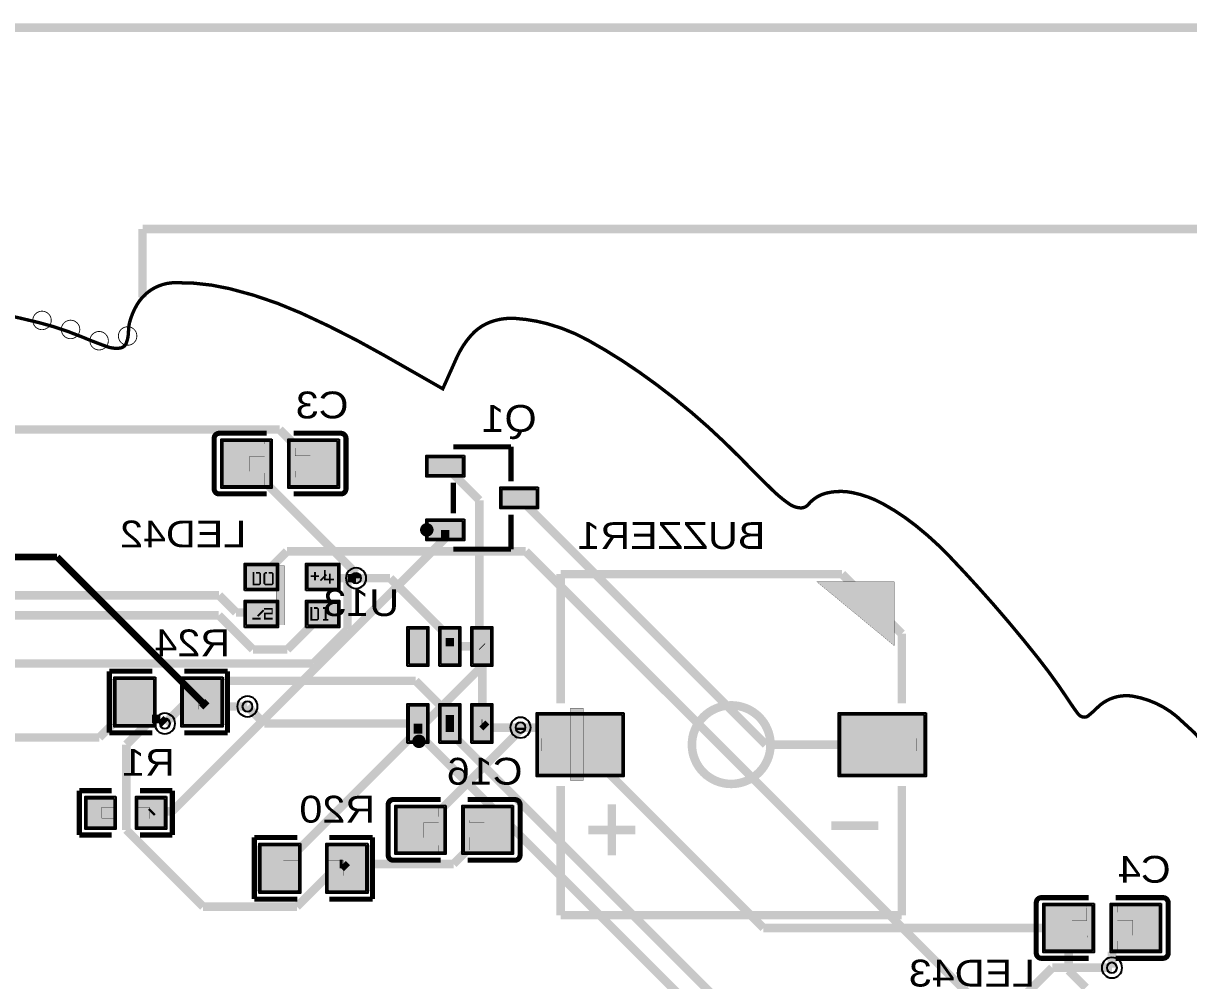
# Model space of a CAD drawing. Header units: millimetres. Extents: x -109 to -2, y -122 to 7.
# Drawn here: x -55.5 to -20.79, y -21.76 to 6.76 of the extents above; entities that cross this region are included whole.
import ezdxf
from ezdxf.enums import TextEntityAlignment as Align

# ---------------------------------------------------------------- set-up
doc = ezdxf.new("R2010")
doc.units = ezdxf.units.MM
doc.header["$MEASUREMENT"] = 0
for name, color, linetype, true_color in [('Board-Outline-Layer', 7, 'Continuous', 0xff00ff), ('Bottom-Layer', 7, 'Continuous', 0x0000ff), ('Bottom-Paste-Mask-Layer', 7, 'Continuous', 0x800000), ('Bottom-Silkscreen-Layer', 7, 'Continuous', 0x66cc33), ('Bottom-Solder-Mask-Layer', 7, 'Continuous', 0xaa00ff), ('Document-Layer', 7, 'Continuous', 0xffffff), ('Hole-Layer', 7, 'Continuous', 0x222222), ('Multi-Layer', 7, 'Continuous', 0xc0c0c0), ('Top-Layer', 7, 'Continuous', 0xff0000), ('Top-Paste-Mask-Layer', 7, 'Continuous', 0x808080), ('Top-Solder-Mask-Layer', 7, 'Continuous', 0x800080)]:
    doc.layers.add(name, color=color, linetype=linetype, true_color=true_color)
doc.styles.get("Standard").update_dxf_attribs({"font": 'arial.ttf'})

msp = doc.modelspace()

# ---------------------------------------------------------------- hatches: boundary and pattern name
at = {"layer": 'Bottom-Layer'}
for points in [[(-48.152, -5.686), (-48.152, -7.036), (-49.562, -7.036), (-49.562, -5.686)], [(-46.152, -5.686), (-46.152, -7.036), (-47.562, -7.036), (-47.562, -5.686)], [(-42.418, -6.168), (-42.418, -6.7), (-43.456, -6.7), (-43.456, -6.168)], [(-40.215, -7.118), (-40.215, -7.65), (-41.253, -7.65), (-41.253, -7.118)], [(-42.418, -8.068), (-42.418, -8.6), (-43.456, -8.6), (-43.456, -8.068)], [(-51.615, -12.774), (-51.615, -14.151), (-52.747, -14.151), (-52.747, -12.774)], [(-49.615, -12.774), (-49.615, -14.151), (-50.747, -14.151), (-50.747, -12.774)], [(-37.668, -13.832), (-37.668, -15.632), (-40.168, -15.632), (-40.168, -13.832)], [(-28.667, -13.832), (-28.667, -15.632), (-31.167, -15.632), (-31.167, -13.832)], [(-52.801, -16.332), (-52.801, -17.196), (-53.608, -17.196), (-53.608, -16.332)], [(-51.295, -16.332), (-51.295, -17.196), (-52.101, -17.196), (-52.101, -16.332)], [(-42.967, -16.597), (-42.967, -17.947), (-44.377, -17.947), (-44.377, -16.597)], [(-40.967, -16.597), (-40.967, -17.947), (-42.377, -17.947), (-42.377, -16.597)], [(-47.297, -17.727), (-47.297, -19.104), (-48.429, -19.104), (-48.429, -17.727)], [(-45.297, -17.727), (-45.297, -19.104), (-46.429, -19.104), (-46.429, -17.727)], [(-23.663, -19.518), (-23.663, -20.868), (-25.073, -20.868), (-25.073, -19.518)], [(-21.663, -19.518), (-21.663, -20.868), (-23.073, -20.868), (-23.073, -19.518)]]:
    msp.add_hatch(color=256, dxfattribs=at).paths.add_polyline_path(points)
at = {"layer": 'Bottom-Paste-Mask-Layer'}
for points in [[(-49.562, -5.721), (-49.562, -7.001), (-49.512, -7.051), (-48.362, -7.051), (-48.312, -7.001), (-48.307, -6.591), (-48.757, -6.591), (-48.757, -6.141), (-48.317, -6.141), (-48.312, -5.721), (-48.362, -5.671), (-49.512, -5.671)], [(-49.562, -5.721), (-49.562, -7.001), (-49.512, -7.051), (-48.362, -7.051), (-48.312, -7.001), (-48.307, -6.591), (-48.757, -6.591), (-48.757, -6.141), (-48.317, -6.141), (-48.312, -5.721), (-48.362, -5.671), (-49.512, -5.671)], [(-46.152, -7.001), (-46.152, -5.721), (-46.202, -5.671), (-47.352, -5.671), (-47.402, -5.721), (-47.407, -6.131), (-46.957, -6.131), (-46.957, -6.581), (-47.397, -6.581), (-47.402, -7.001), (-47.352, -7.051), (-46.202, -7.051)], [(-46.152, -7.001), (-46.152, -5.721), (-46.202, -5.671), (-47.352, -5.671), (-47.402, -5.721), (-47.407, -6.131), (-46.957, -6.131), (-46.957, -6.581), (-47.397, -6.581), (-47.402, -7.001), (-47.352, -7.051), (-46.202, -7.051)], [(-42.418, -6.168), (-42.418, -6.7), (-43.456, -6.7), (-43.456, -6.168)], [(-40.215, -7.118), (-40.215, -7.65), (-41.253, -7.65), (-41.253, -7.118)], [(-42.418, -8.068), (-42.418, -8.6), (-43.456, -8.6), (-43.456, -8.068)], [(-51.631, -14.102), (-51.631, -13.682), (-52.076, -13.682), (-52.076, -13.232), (-51.636, -13.232), (-51.631, -12.822), (-51.681, -12.772), (-52.831, -12.772), (-52.881, -12.822), (-52.881, -14.102), (-52.831, -14.152), (-51.681, -14.152)], [(-51.631, -14.102), (-51.631, -13.682), (-52.076, -13.682), (-52.076, -13.232), (-51.636, -13.232), (-51.631, -12.822), (-51.681, -12.772), (-52.831, -12.772), (-52.881, -12.822), (-52.881, -14.102), (-52.831, -14.152), (-51.681, -14.152)], [(-49.481, -14.102), (-49.481, -12.822), (-49.531, -12.772), (-50.681, -12.772), (-50.731, -12.822), (-50.736, -13.232), (-50.286, -13.232), (-50.286, -13.682), (-50.726, -13.682), (-50.731, -14.102), (-50.681, -14.152), (-49.531, -14.152)], [(-49.481, -14.102), (-49.481, -12.822), (-49.531, -12.772), (-50.681, -12.772), (-50.731, -12.822), (-50.736, -13.232), (-50.286, -13.232), (-50.286, -13.682), (-50.726, -13.682), (-50.731, -14.102), (-50.681, -14.152), (-49.531, -14.152)], [(-37.668, -13.832), (-37.668, -15.632), (-40.168, -15.632), (-40.168, -13.832)], [(-28.667, -13.832), (-28.667, -15.632), (-31.167, -15.632), (-31.167, -13.832)], [(-53.646, -16.314), (-52.846, -16.314), (-52.796, -16.364), (-52.796, -16.592), (-53.166, -16.592), (-53.166, -16.922), (-52.796, -16.922), (-52.796, -17.164), (-52.846, -17.214), (-53.646, -17.214), (-53.696, -17.164), (-53.696, -16.364)], [(-53.646, -16.314), (-52.846, -16.314), (-52.796, -16.364), (-52.796, -16.592), (-53.166, -16.592), (-53.166, -16.922), (-52.796, -16.922), (-52.796, -17.164), (-52.846, -17.214), (-53.646, -17.214), (-53.696, -17.164), (-53.696, -16.364)], [(-51.256, -17.214), (-52.056, -17.214), (-52.106, -17.164), (-52.106, -16.936), (-51.736, -16.936), (-51.736, -16.606), (-52.106, -16.606), (-52.106, -16.364), (-52.056, -16.314), (-51.256, -16.314), (-51.206, -16.364), (-51.206, -17.164)], [(-51.256, -17.214), (-52.056, -17.214), (-52.106, -17.164), (-52.106, -16.936), (-51.736, -16.936), (-51.736, -16.606), (-52.106, -16.606), (-52.106, -16.364), (-52.056, -16.314), (-51.256, -16.314), (-51.206, -16.364), (-51.206, -17.164)], [(-44.377, -16.632), (-44.377, -17.912), (-44.327, -17.962), (-43.177, -17.962), (-43.127, -17.912), (-43.122, -17.502), (-43.572, -17.502), (-43.572, -17.052), (-43.132, -17.052), (-43.127, -16.632), (-43.177, -16.582), (-44.327, -16.582)], [(-44.377, -16.632), (-44.377, -17.912), (-44.327, -17.962), (-43.177, -17.962), (-43.127, -17.912), (-43.122, -17.502), (-43.572, -17.502), (-43.572, -17.052), (-43.132, -17.052), (-43.127, -16.632), (-43.177, -16.582), (-44.327, -16.582)], [(-40.967, -17.912), (-40.967, -16.632), (-41.017, -16.582), (-42.167, -16.582), (-42.217, -16.632), (-42.222, -17.042), (-41.772, -17.042), (-41.772, -17.492), (-42.212, -17.492), (-42.217, -17.912), (-42.167, -17.962), (-41.017, -17.962)], [(-40.967, -17.912), (-40.967, -16.632), (-41.017, -16.582), (-42.167, -16.582), (-42.217, -16.632), (-42.222, -17.042), (-41.772, -17.042), (-41.772, -17.492), (-42.212, -17.492), (-42.217, -17.912), (-42.167, -17.962), (-41.017, -17.962)], [(-47.313, -19.055), (-47.313, -18.635), (-47.758, -18.635), (-47.758, -18.185), (-47.318, -18.185), (-47.313, -17.775), (-47.363, -17.725), (-48.513, -17.725), (-48.563, -17.775), (-48.563, -19.055), (-48.513, -19.105), (-47.363, -19.105)], [(-47.313, -19.055), (-47.313, -18.635), (-47.758, -18.635), (-47.758, -18.185), (-47.318, -18.185), (-47.313, -17.775), (-47.363, -17.725), (-48.513, -17.725), (-48.563, -17.775), (-48.563, -19.055), (-48.513, -19.105), (-47.363, -19.105)], [(-45.163, -19.055), (-45.163, -17.775), (-45.213, -17.725), (-46.363, -17.725), (-46.413, -17.775), (-46.418, -18.185), (-45.968, -18.185), (-45.968, -18.635), (-46.408, -18.635), (-46.413, -19.055), (-46.363, -19.105), (-45.213, -19.105)], [(-45.163, -19.055), (-45.163, -17.775), (-45.213, -17.725), (-46.363, -17.725), (-46.413, -17.775), (-46.418, -18.185), (-45.968, -18.185), (-45.968, -18.635), (-46.408, -18.635), (-46.413, -19.055), (-46.363, -19.105), (-45.213, -19.105)], [(-25.073, -19.553), (-25.073, -20.833), (-25.023, -20.883), (-23.873, -20.883), (-23.823, -20.833), (-23.818, -20.423), (-24.268, -20.423), (-24.268, -19.973), (-23.828, -19.973), (-23.823, -19.553), (-23.873, -19.503), (-25.023, -19.503)], [(-25.073, -19.553), (-25.073, -20.833), (-25.023, -20.883), (-23.873, -20.883), (-23.823, -20.833), (-23.818, -20.423), (-24.268, -20.423), (-24.268, -19.973), (-23.828, -19.973), (-23.823, -19.553), (-23.873, -19.503), (-25.023, -19.503)], [(-21.663, -20.833), (-21.663, -19.553), (-21.713, -19.503), (-22.863, -19.503), (-22.913, -19.553), (-22.918, -19.963), (-22.468, -19.963), (-22.468, -20.413), (-22.908, -20.413), (-22.913, -20.833), (-22.863, -20.883), (-21.713, -20.883)], [(-21.663, -20.833), (-21.663, -19.553), (-21.713, -19.503), (-22.863, -19.503), (-22.913, -19.553), (-22.918, -19.963), (-22.468, -19.963), (-22.468, -20.413), (-22.908, -20.413), (-22.913, -20.833), (-22.863, -20.883), (-21.713, -20.883)]]:
    msp.add_hatch(color=256, dxfattribs=at).paths.add_polyline_path(points)
at = {"layer": 'Bottom-Solder-Mask-Layer'}
for points in [[(-48.101, -5.635), (-48.101, -7.087), (-49.613, -7.087), (-49.613, -5.635)], [(-46.101, -5.635), (-46.101, -7.087), (-47.613, -7.087), (-47.613, -5.635)], [(-42.367, -6.117), (-42.367, -6.751), (-43.506, -6.751), (-43.506, -6.117)], [(-40.165, -7.067), (-40.165, -7.701), (-41.304, -7.701), (-41.304, -7.067)], [(-42.367, -8.017), (-42.367, -8.651), (-43.506, -8.651), (-43.506, -8.017)], [(-51.564, -12.723), (-51.564, -14.201), (-52.798, -14.201), (-52.798, -12.723)], [(-49.564, -12.723), (-49.564, -14.201), (-50.798, -14.201), (-50.798, -12.723)], [(-37.617, -13.781), (-37.617, -15.683), (-40.218, -15.683), (-40.218, -13.781)], [(-28.616, -13.781), (-28.616, -15.683), (-31.218, -15.683), (-31.218, -13.781)], [(-52.75, -16.281), (-52.75, -17.247), (-53.659, -17.247), (-53.659, -16.281)], [(-51.244, -16.281), (-51.244, -17.247), (-52.152, -17.247), (-52.152, -16.281)], [(-42.916, -16.546), (-42.916, -17.998), (-44.428, -17.998), (-44.428, -16.546)], [(-40.916, -16.546), (-40.916, -17.998), (-42.428, -17.998), (-42.428, -16.546)], [(-47.246, -17.676), (-47.246, -19.154), (-48.48, -19.154), (-48.48, -17.676)], [(-45.246, -17.676), (-45.246, -19.154), (-46.48, -19.154), (-46.48, -17.676)], [(-23.612, -19.467), (-23.612, -20.919), (-25.124, -20.919), (-25.124, -19.467)], [(-21.612, -19.467), (-21.612, -20.919), (-23.124, -20.919), (-23.124, -19.467)]]:
    msp.add_hatch(color=256, dxfattribs=at).paths.add_polyline_path(points)
at = {"layer": 'Document-Layer'}
for points in [[(-48.673, -9.587), (-48.673, -9.987), (-48.523, -9.987), (-48.473, -9.987), (-48.423, -9.937), (-48.423, -9.637), (-48.473, -9.587), (-48.573, -9.587), (-48.573, -9.637), (-48.473, -9.637), (-48.473, -9.937), (-48.623, -9.937), (-48.623, -9.587)], [(-48.673, -9.587), (-48.673, -9.987), (-48.523, -9.987), (-48.473, -9.987), (-48.423, -9.937), (-48.423, -9.637), (-48.473, -9.587), (-48.573, -9.587), (-48.573, -9.637), (-48.473, -9.637), (-48.473, -9.937), (-48.623, -9.937), (-48.623, -9.587)], [(-48.298, -9.587), (-48.348, -9.637), (-48.348, -9.937), (-48.348, -9.937), (-48.298, -9.987), (-48.098, -9.987), (-48.048, -9.937), (-48.048, -9.637), (-48.048, -9.637), (-48.098, -9.587), (-48.198, -9.587), (-48.198, -9.637), (-48.098, -9.637), (-48.098, -9.937), (-48.298, -9.937), (-48.298, -9.637), (-48.248, -9.637), (-48.248, -9.587)], [(-48.298, -9.587), (-48.348, -9.637), (-48.348, -9.937), (-48.348, -9.937), (-48.298, -9.987), (-48.098, -9.987), (-48.048, -9.937), (-48.048, -9.637), (-48.048, -9.637), (-48.098, -9.587), (-48.198, -9.587), (-48.198, -9.637), (-48.098, -9.637), (-48.098, -9.937), (-48.298, -9.937), (-48.298, -9.637), (-48.248, -9.637), (-48.248, -9.587)], [(-47.723, -9.407), (-47.723, -11.167), (-47.973, -11.167), (-47.973, -9.407)], [(-47.723, -9.407), (-47.723, -11.167), (-47.973, -11.167), (-47.973, -9.407)], [(-46.938, -9.687), (-46.698, -9.687), (-46.698, -9.737), (-46.938, -9.737)], [(-46.938, -9.687), (-46.698, -9.687), (-46.698, -9.737), (-46.938, -9.737)], [(-46.843, -9.832), (-46.843, -9.592), (-46.793, -9.592), (-46.793, -9.832)], [(-46.843, -9.832), (-46.843, -9.592), (-46.793, -9.592), (-46.793, -9.832)], [(-46.548, -9.537), (-46.548, -9.837), (-46.398, -9.837), (-46.398, -9.937), (-46.348, -9.937), (-46.348, -9.837), (-46.248, -9.837), (-46.248, -9.787), (-46.348, -9.787), (-46.348, -9.637), (-46.398, -9.637), (-46.398, -9.787), (-46.498, -9.787), (-46.498, -9.537)], [(-46.548, -9.537), (-46.548, -9.837), (-46.398, -9.837), (-46.398, -9.937), (-46.348, -9.937), (-46.348, -9.837), (-46.248, -9.837), (-46.248, -9.787), (-46.348, -9.787), (-46.348, -9.637), (-46.398, -9.637), (-46.398, -9.787), (-46.498, -9.787), (-46.498, -9.537)], [(-31.867, -9.882), (-29.567, -9.882), (-29.567, -11.782)], [(-31.867, -9.882), (-29.567, -9.882), (-29.567, -11.782)], [(-48.318, -10.667), (-48.078, -10.667), (-48.078, -10.847), (-48.288, -10.847), (-48.288, -10.957), (-48.078, -10.957), (-48.078, -11.007), (-48.318, -11.007), (-48.328, -11.007), (-48.328, -10.997), (-48.328, -10.807), (-48.108, -10.807), (-48.108, -10.707), (-48.328, -10.707), (-48.328, -10.667)], [(-48.318, -10.667), (-48.078, -10.667), (-48.078, -10.847), (-48.288, -10.847), (-48.288, -10.957), (-48.078, -10.957), (-48.078, -11.007), (-48.318, -11.007), (-48.328, -11.007), (-48.328, -10.997), (-48.328, -10.807), (-48.108, -10.807), (-48.108, -10.707), (-48.328, -10.707), (-48.328, -10.667)], [(-46.948, -10.637), (-46.948, -11.037), (-46.798, -11.037), (-46.748, -11.037), (-46.698, -10.987), (-46.698, -10.687), (-46.748, -10.637), (-46.848, -10.637), (-46.848, -10.687), (-46.748, -10.687), (-46.748, -10.987), (-46.898, -10.987), (-46.898, -10.637)], [(-46.948, -10.637), (-46.948, -11.037), (-46.798, -11.037), (-46.748, -11.037), (-46.698, -10.987), (-46.698, -10.687), (-46.748, -10.637), (-46.848, -10.637), (-46.848, -10.687), (-46.748, -10.687), (-46.748, -10.987), (-46.898, -10.987), (-46.898, -10.637)], [(-46.573, -11.037), (-46.573, -10.987), (-46.523, -10.987), (-46.523, -10.687), (-46.573, -10.687), (-46.573, -10.637), (-46.423, -10.637), (-46.423, -10.687), (-46.473, -10.687), (-46.473, -10.987), (-46.423, -10.987), (-46.423, -11.037)], [(-46.573, -11.037), (-46.573, -10.987), (-46.523, -10.987), (-46.523, -10.687), (-46.573, -10.687), (-46.573, -10.637), (-46.423, -10.637), (-46.423, -10.687), (-46.473, -10.687), (-46.473, -10.987), (-46.423, -10.987), (-46.423, -11.037)], [(-48.678, -10.952), (-48.438, -10.952), (-48.438, -11.002), (-48.678, -11.002)], [(-48.678, -10.952), (-48.438, -10.952), (-48.438, -11.002), (-48.678, -11.002)], [(-38.827, -15.802), (-38.827, -13.643), (-39.208, -13.643), (-39.208, -15.802)], [(-38.827, -15.802), (-38.827, -13.643), (-39.208, -13.643), (-39.208, -15.802)], [(-37.91, -14.542), (-40.069, -14.542), (-40.069, -14.923), (-37.91, -14.923)], [(-37.91, -14.542), (-40.069, -14.542), (-40.069, -14.923), (-37.91, -14.923)], [(-28.909, -14.542), (-31.068, -14.542), (-31.068, -14.923), (-28.909, -14.923)], [(-28.909, -14.542), (-31.068, -14.542), (-31.068, -14.923), (-28.909, -14.923)]]:
    msp.add_hatch(color=256, dxfattribs=at).paths.add_polyline_path(points)
at = {"layer": 'Top-Layer'}
for points in [[(-48.863, -10.087), (-48.863, -9.387), (-47.963, -9.387), (-47.963, -10.087)], [(-47.033, -10.087), (-47.033, -9.387), (-46.133, -9.387), (-46.133, -10.087)], [(-48.863, -11.187), (-48.863, -10.487), (-47.963, -10.487), (-47.963, -11.187)], [(-47.033, -11.187), (-47.033, -10.487), (-46.133, -10.487), (-46.133, -11.187)], [(-44.015, -12.341), (-44.015, -11.269), (-43.483, -11.269), (-43.483, -12.341)], [(-43.065, -12.341), (-43.065, -11.269), (-42.533, -11.269), (-42.533, -12.341)], [(-42.115, -12.341), (-42.115, -11.269), (-41.583, -11.269), (-41.583, -12.341)], [(-44.015, -14.639), (-44.015, -13.567), (-43.483, -13.567), (-43.483, -14.639)], [(-43.065, -14.639), (-43.065, -13.567), (-42.533, -13.567), (-42.533, -14.639)], [(-42.115, -14.639), (-42.115, -13.567), (-41.583, -13.567), (-41.583, -14.639)]]:
    msp.add_hatch(color=256, dxfattribs=at).paths.add_polyline_path(points)
at = {"layer": 'Top-Paste-Mask-Layer'}
for points in [[(-48.863, -10.087), (-48.863, -9.387), (-47.963, -9.387), (-47.963, -10.087)], [(-47.033, -10.087), (-47.033, -9.387), (-46.133, -9.387), (-46.133, -10.087)], [(-48.863, -11.187), (-48.863, -10.487), (-47.963, -10.487), (-47.963, -11.187)], [(-47.033, -11.187), (-47.033, -10.487), (-46.133, -10.487), (-46.133, -11.187)], [(-44.015, -12.341), (-44.015, -11.269), (-43.483, -11.269), (-43.483, -12.341)], [(-43.065, -12.341), (-43.065, -11.269), (-42.533, -11.269), (-42.533, -12.341)], [(-42.115, -12.341), (-42.115, -11.269), (-41.583, -11.269), (-41.583, -12.341)], [(-44.015, -14.639), (-44.015, -13.567), (-43.483, -13.567), (-43.483, -14.639)], [(-43.065, -14.639), (-43.065, -13.567), (-42.533, -13.567), (-42.533, -14.639)], [(-42.115, -14.639), (-42.115, -13.567), (-41.583, -13.567), (-41.583, -14.639)]]:
    msp.add_hatch(color=256, dxfattribs=at).paths.add_polyline_path(points)
at = {"layer": 'Top-Solder-Mask-Layer'}
for points in [[(-48.914, -10.138), (-48.914, -9.336), (-47.912, -9.336), (-47.912, -10.138)], [(-47.084, -10.138), (-47.084, -9.336), (-46.082, -9.336), (-46.082, -10.138)], [(-48.914, -11.238), (-48.914, -10.436), (-47.912, -10.436), (-47.912, -11.238)], [(-47.084, -11.238), (-47.084, -10.436), (-46.082, -10.436), (-46.082, -11.238)], [(-44.066, -12.392), (-44.066, -11.218), (-43.432, -11.218), (-43.432, -12.392)], [(-43.116, -12.392), (-43.116, -11.218), (-42.482, -11.218), (-42.482, -12.392)], [(-42.166, -12.392), (-42.166, -11.218), (-41.532, -11.218), (-41.532, -12.392)], [(-44.066, -14.69), (-44.066, -13.516), (-43.432, -13.516), (-43.432, -14.69)], [(-43.116, -14.69), (-43.116, -13.516), (-42.482, -13.516), (-42.482, -14.69)], [(-42.166, -14.69), (-42.166, -13.516), (-41.532, -13.516), (-41.532, -14.69)]]:
    msp.add_hatch(color=256, dxfattribs=at).paths.add_polyline_path(points)

# ---------------------------------------------------------------- linework, layer by layer
at = {"layer": 'Board-Outline-Layer', "const_width": 0.254}
for points in [[(-107.734, 6.628), (-55.372, 6.628)], [(-3.01, 6.628), (-55.372, 6.628)], [(-2.01, 0.628), (-51.952, 0.628)], [(-51.952, 0.628), (-51.952, -1.407)]]:
    msp.add_lwpolyline(points, dxfattribs=at)
at = {"layer": 'Board-Outline-Layer', "const_width": 0.1}
msp.add_lwpolyline([(-19.713, -15.49, 0.072), (-21.158, -13.885, 0.131), (-22.445, -13.291, 0.244), (-23.515, -13.631, -0.027), (-23.785, -13.873, -0.227), (-23.94, -13.909, -0.179), (-24.089, -13.814, -0.016), (-24.345, -13.449, 0.023), (-25.296, -12.131, 0.012), (-26.594, -10.571, 0.011), (-27.917, -9.124, 0.034), (-28.912, -8.215, 0.042), (-29.901, -7.556, 0.077), (-30.811, -7.224, 0.106), (-31.568, -7.235, 0.164), (-32.12, -7.575, -0.242), (-32.364, -7.679, -0.132), (-32.68, -7.569, -0.044), (-33.173, -7.166, -0.006), (-34.132, -6.206, 0.023), (-35.602, -4.836, 0.024), (-37.18, -3.621, 0.026), (-38.684, -2.685, 0.061), (-39.902, -2.192, 0.05), (-40.857, -2.035, 0.106), (-41.594, -2.144, 0.121), (-42.158, -2.53, 0.077), (-42.593, -3.2), (-43.01, -4.132), (-44.753, -3.137, 0.024), (-47.243, -1.871, 0.047), (-49.36, -1.149, 0.063), (-50.991, -0.97, 0.208), (-51.957, -1.408, 0.05), (-52.115, -1.623, 0.036), (-52.249, -1.89, 0.036), (-52.341, -2.167, 0.062), (-52.371, -2.408, -0.091), (-52.437, -2.771, -0.278), (-52.626, -2.92, -0.117), (-52.995, -2.881, -0.014), (-53.766, -2.583, 0.037), (-55.04, -2.16, 0.017), (-56.751, -1.792, 0.016)], format="xyb", dxfattribs=at)
at = {"layer": 'Bottom-Layer'}
for points, const_width in [([(-56.923, -5.345), (-47.873, -5.345)], 0.254), ([(-47.873, -5.345), (-46.857, -6.361)], 0.254), ([(-45.593, -9.625), (-48.857, -6.361)], 0.254), ([(-42.937, -6.434), (-41.921, -7.45)], 0.254), ([(-33.386, -14.732), (-40.734, -7.384)], 0.254), ([(-41.921, -7.45), (-41.921, -12.473)], 0.254), ([(-42.937, -8.334), (-42.937, -8.588)], 0.254), ([(-42.937, -8.588), (-51.065, -16.716)], 0.254), ([(-54.499, -9.144), (-60.341, -9.144)], 0.2), ([(-50.181, -13.462), (-54.499, -9.144)], 0.2), ([(-45.593, -9.773), (-45.593, -9.625)], 0.254), ([(-41.921, -12.473), (-47.863, -18.415)], 0.254), ([(-53.239, -14.52), (-52.181, -13.462)], 0.254), ([(-52.181, -13.462), (-51.673, -13.97)], 0.254), ([(-50.048, -13.595), (-50.181, -13.462)], 0.254), ([(-48.829, -13.595), (-50.048, -13.595)], 0.254), ([(-51.673, -13.97), (-52.435, -14.732)], 0.254), ([(-51.673, -13.97), (-51.419, -13.97)], 0.254), ([(-51.419, -13.97), (-51.286, -14.103)], 0.254), ([(-40.696, -14.296), (-43.672, -17.272)], 0.254), ([(-39.426, -14.224), (-40.696, -14.224)], 0.254), ([(-40.696, -14.224), (-40.696, -14.296)], 0.254), ([(-38.918, -14.732), (-39.426, -14.224)], 0.254), ([(-58.573, -14.52), (-53.239, -14.52)], 0.254), ([(-52.435, -14.732), (-52.435, -17.272)], 0.254), ([(-38.918, -14.732), (-33.457, -20.193)], 0.254), ([(-29.917, -14.732), (-33.386, -14.732)], 0.254), ([(-51.65, -16.716), (-51.698, -16.764)], 0.254), ([(-51.065, -16.716), (-51.65, -16.716)], 0.254), ([(-52.435, -17.272), (-50.149, -19.558)], 0.254), ([(-42.688, -18.288), (-41.672, -17.272)], 0.254), ([(-47.355, -19.558), (-46.085, -18.288)], 0.254), ([(-46.085, -18.288), (-45.99, -18.288)], 0.254), ([(-45.99, -18.288), (-45.863, -18.415)], 0.254), ([(-45.99, -18.288), (-42.688, -18.288)], 0.254), ([(-50.149, -19.558), (-47.355, -19.558)], 0.254), ([(-33.457, -20.193), (-24.368, -20.193)], 0.254), ([(-24.368, -20.193), (-24.368, -21.463)], 0.254), ([(-23.078, -20.903), (-22.368, -20.193)], 0.254), ([(-23.078, -21.378), (-23.078, -20.903)], 0.254), ([(-24.368, -21.463), (-23.86, -21.971)], 0.254)]:
    msp.add_lwpolyline(points, dxfattribs=dict(at, const_width=const_width))
for points in [[(-48.152, -5.686), (-48.152, -7.036), (-49.562, -7.036), (-49.562, -5.686)], [(-46.152, -5.686), (-46.152, -7.036), (-47.562, -7.036), (-47.562, -5.686)], [(-42.418, -6.168), (-42.418, -6.7), (-43.456, -6.7), (-43.456, -6.168)], [(-40.215, -7.118), (-40.215, -7.65), (-41.253, -7.65), (-41.253, -7.118)], [(-42.418, -8.068), (-42.418, -8.6), (-43.456, -8.6), (-43.456, -8.068)], [(-51.615, -12.774), (-51.615, -14.151), (-52.747, -14.151), (-52.747, -12.774)], [(-49.615, -12.774), (-49.615, -14.151), (-50.747, -14.151), (-50.747, -12.774)], [(-37.668, -13.832), (-37.668, -15.632), (-40.168, -15.632), (-40.168, -13.832)], [(-28.667, -13.832), (-28.667, -15.632), (-31.167, -15.632), (-31.167, -13.832)], [(-52.801, -16.332), (-52.801, -17.196), (-53.608, -17.196), (-53.608, -16.332)], [(-51.295, -16.332), (-51.295, -17.196), (-52.101, -17.196), (-52.101, -16.332)], [(-42.967, -16.597), (-42.967, -17.947), (-44.377, -17.947), (-44.377, -16.597)], [(-40.967, -16.597), (-40.967, -17.947), (-42.377, -17.947), (-42.377, -16.597)], [(-47.297, -17.727), (-47.297, -19.104), (-48.429, -19.104), (-48.429, -17.727)], [(-45.297, -17.727), (-45.297, -19.104), (-46.429, -19.104), (-46.429, -17.727)], [(-23.663, -19.518), (-23.663, -20.868), (-25.073, -20.868), (-25.073, -19.518)], [(-21.663, -19.518), (-21.663, -20.868), (-23.073, -20.868), (-23.073, -19.518)]]:
    msp.add_lwpolyline(points, close=True, dxfattribs=at)
at = {"layer": 'Bottom-Paste-Mask-Layer', "const_width": 0.00508}
for points in [[(-49.562, -5.721), (-49.562, -7.001), (-49.512, -7.051), (-48.362, -7.051), (-48.312, -7.001), (-48.307, -6.591), (-48.757, -6.591), (-48.757, -6.141), (-48.317, -6.141), (-48.312, -5.721), (-48.362, -5.671), (-49.512, -5.671)], [(-49.562, -5.721), (-49.562, -7.001), (-49.512, -7.051), (-48.362, -7.051), (-48.312, -7.001), (-48.307, -6.591), (-48.757, -6.591), (-48.757, -6.141), (-48.317, -6.141), (-48.312, -5.721), (-48.362, -5.671), (-49.512, -5.671)], [(-46.152, -7.001), (-46.152, -5.721), (-46.202, -5.671), (-47.352, -5.671), (-47.402, -5.721), (-47.407, -6.131), (-46.957, -6.131), (-46.957, -6.581), (-47.397, -6.581), (-47.402, -7.001), (-47.352, -7.051), (-46.202, -7.051)], [(-46.152, -7.001), (-46.152, -5.721), (-46.202, -5.671), (-47.352, -5.671), (-47.402, -5.721), (-47.407, -6.131), (-46.957, -6.131), (-46.957, -6.581), (-47.397, -6.581), (-47.402, -7.001), (-47.352, -7.051), (-46.202, -7.051)], [(-51.631, -14.102), (-51.631, -13.682), (-52.076, -13.682), (-52.076, -13.232), (-51.636, -13.232), (-51.631, -12.822), (-51.681, -12.772), (-52.831, -12.772), (-52.881, -12.822), (-52.881, -14.102), (-52.831, -14.152), (-51.681, -14.152)], [(-51.631, -14.102), (-51.631, -13.682), (-52.076, -13.682), (-52.076, -13.232), (-51.636, -13.232), (-51.631, -12.822), (-51.681, -12.772), (-52.831, -12.772), (-52.881, -12.822), (-52.881, -14.102), (-52.831, -14.152), (-51.681, -14.152)], [(-49.481, -14.102), (-49.481, -12.822), (-49.531, -12.772), (-50.681, -12.772), (-50.731, -12.822), (-50.736, -13.232), (-50.286, -13.232), (-50.286, -13.682), (-50.726, -13.682), (-50.731, -14.102), (-50.681, -14.152), (-49.531, -14.152)], [(-49.481, -14.102), (-49.481, -12.822), (-49.531, -12.772), (-50.681, -12.772), (-50.731, -12.822), (-50.736, -13.232), (-50.286, -13.232), (-50.286, -13.682), (-50.726, -13.682), (-50.731, -14.102), (-50.681, -14.152), (-49.531, -14.152)], [(-53.646, -16.314), (-52.846, -16.314), (-52.796, -16.364), (-52.796, -16.592), (-53.166, -16.592), (-53.166, -16.922), (-52.796, -16.922), (-52.796, -17.164), (-52.846, -17.214), (-53.646, -17.214), (-53.696, -17.164), (-53.696, -16.364)], [(-53.646, -16.314), (-52.846, -16.314), (-52.796, -16.364), (-52.796, -16.592), (-53.166, -16.592), (-53.166, -16.922), (-52.796, -16.922), (-52.796, -17.164), (-52.846, -17.214), (-53.646, -17.214), (-53.696, -17.164), (-53.696, -16.364)], [(-51.256, -17.214), (-52.056, -17.214), (-52.106, -17.164), (-52.106, -16.936), (-51.736, -16.936), (-51.736, -16.606), (-52.106, -16.606), (-52.106, -16.364), (-52.056, -16.314), (-51.256, -16.314), (-51.206, -16.364), (-51.206, -17.164)], [(-51.256, -17.214), (-52.056, -17.214), (-52.106, -17.164), (-52.106, -16.936), (-51.736, -16.936), (-51.736, -16.606), (-52.106, -16.606), (-52.106, -16.364), (-52.056, -16.314), (-51.256, -16.314), (-51.206, -16.364), (-51.206, -17.164)], [(-44.377, -16.632), (-44.377, -17.912), (-44.327, -17.962), (-43.177, -17.962), (-43.127, -17.912), (-43.122, -17.502), (-43.572, -17.502), (-43.572, -17.052), (-43.132, -17.052), (-43.127, -16.632), (-43.177, -16.582), (-44.327, -16.582)], [(-44.377, -16.632), (-44.377, -17.912), (-44.327, -17.962), (-43.177, -17.962), (-43.127, -17.912), (-43.122, -17.502), (-43.572, -17.502), (-43.572, -17.052), (-43.132, -17.052), (-43.127, -16.632), (-43.177, -16.582), (-44.327, -16.582)], [(-40.967, -17.912), (-40.967, -16.632), (-41.017, -16.582), (-42.167, -16.582), (-42.217, -16.632), (-42.222, -17.042), (-41.772, -17.042), (-41.772, -17.492), (-42.212, -17.492), (-42.217, -17.912), (-42.167, -17.962), (-41.017, -17.962)], [(-40.967, -17.912), (-40.967, -16.632), (-41.017, -16.582), (-42.167, -16.582), (-42.217, -16.632), (-42.222, -17.042), (-41.772, -17.042), (-41.772, -17.492), (-42.212, -17.492), (-42.217, -17.912), (-42.167, -17.962), (-41.017, -17.962)], [(-47.313, -19.055), (-47.313, -18.635), (-47.758, -18.635), (-47.758, -18.185), (-47.318, -18.185), (-47.313, -17.775), (-47.363, -17.725), (-48.513, -17.725), (-48.563, -17.775), (-48.563, -19.055), (-48.513, -19.105), (-47.363, -19.105)], [(-47.313, -19.055), (-47.313, -18.635), (-47.758, -18.635), (-47.758, -18.185), (-47.318, -18.185), (-47.313, -17.775), (-47.363, -17.725), (-48.513, -17.725), (-48.563, -17.775), (-48.563, -19.055), (-48.513, -19.105), (-47.363, -19.105)], [(-45.163, -19.055), (-45.163, -17.775), (-45.213, -17.725), (-46.363, -17.725), (-46.413, -17.775), (-46.418, -18.185), (-45.968, -18.185), (-45.968, -18.635), (-46.408, -18.635), (-46.413, -19.055), (-46.363, -19.105), (-45.213, -19.105)], [(-45.163, -19.055), (-45.163, -17.775), (-45.213, -17.725), (-46.363, -17.725), (-46.413, -17.775), (-46.418, -18.185), (-45.968, -18.185), (-45.968, -18.635), (-46.408, -18.635), (-46.413, -19.055), (-46.363, -19.105), (-45.213, -19.105)], [(-25.073, -19.553), (-25.073, -20.833), (-25.023, -20.883), (-23.873, -20.883), (-23.823, -20.833), (-23.818, -20.423), (-24.268, -20.423), (-24.268, -19.973), (-23.828, -19.973), (-23.823, -19.553), (-23.873, -19.503), (-25.023, -19.503)], [(-25.073, -19.553), (-25.073, -20.833), (-25.023, -20.883), (-23.873, -20.883), (-23.823, -20.833), (-23.818, -20.423), (-24.268, -20.423), (-24.268, -19.973), (-23.828, -19.973), (-23.823, -19.553), (-23.873, -19.503), (-25.023, -19.503)], [(-21.663, -20.833), (-21.663, -19.553), (-21.713, -19.503), (-22.863, -19.503), (-22.913, -19.553), (-22.918, -19.963), (-22.468, -19.963), (-22.468, -20.413), (-22.908, -20.413), (-22.913, -20.833), (-22.863, -20.883), (-21.713, -20.883)], [(-21.663, -20.833), (-21.663, -19.553), (-21.713, -19.503), (-22.863, -19.503), (-22.913, -19.553), (-22.918, -19.963), (-22.468, -19.963), (-22.468, -20.413), (-22.908, -20.413), (-22.913, -20.833), (-22.863, -20.883), (-21.713, -20.883)]]:
    msp.add_lwpolyline(points, close=True, dxfattribs=at)
at = {"layer": 'Bottom-Paste-Mask-Layer'}
for points in [[(-42.418, -6.168), (-42.418, -6.7), (-43.456, -6.7), (-43.456, -6.168)], [(-40.215, -7.118), (-40.215, -7.65), (-41.253, -7.65), (-41.253, -7.118)], [(-42.418, -8.068), (-42.418, -8.6), (-43.456, -8.6), (-43.456, -8.068)], [(-37.668, -13.832), (-37.668, -15.632), (-40.168, -15.632), (-40.168, -13.832)], [(-28.667, -13.832), (-28.667, -15.632), (-31.167, -15.632), (-31.167, -13.832)]]:
    msp.add_lwpolyline(points, close=True, dxfattribs=at)
at = {"layer": 'Bottom-Silkscreen-Layer', "const_width": 0.152}
for points in [[(-49.82, -5.61, -0.414), (-49.668, -5.457)], [(-49.82, -5.61, -0.414), (-49.668, -5.457)], [(-45.893, -5.61, 0.414), (-46.046, -5.457)], [(-45.893, -5.61, 0.414), (-46.046, -5.457)], [(-49.668, -7.264, -0.414), (-49.82, -7.112)], [(-49.668, -7.264, -0.414), (-49.82, -7.112)], [(-46.046, -7.264, 0.414), (-45.893, -7.112)], [(-46.046, -7.264, 0.414), (-45.893, -7.112)], [(-44.636, -16.521, -0.414), (-44.483, -16.368)], [(-44.636, -16.521, -0.414), (-44.483, -16.368)], [(-40.708, -16.521, 0.414), (-40.861, -16.368)], [(-40.708, -16.521, 0.414), (-40.861, -16.368)], [(-44.483, -18.176, -0.414), (-44.636, -18.023)], [(-44.483, -18.176, -0.414), (-44.636, -18.023)], [(-40.861, -18.176, 0.414), (-40.708, -18.023)], [(-40.861, -18.176, 0.414), (-40.708, -18.023)], [(-25.332, -19.442, -0.414), (-25.179, -19.289)], [(-25.332, -19.442, -0.414), (-25.179, -19.289)], [(-21.404, -19.442, 0.414), (-21.557, -19.289)], [(-21.404, -19.442, 0.414), (-21.557, -19.289)], [(-25.179, -21.097, -0.414), (-25.332, -20.944)], [(-25.179, -21.097, -0.414), (-25.332, -20.944)], [(-21.557, -21.097, 0.414), (-21.404, -20.944)], [(-21.557, -21.097, 0.414), (-21.404, -20.944)]]:
    msp.add_lwpolyline(points, format="xyb", dxfattribs=at)
at = {"layer": 'Bottom-Silkscreen-Layer'}
for points, const_width in [([(-49.82, -7.112), (-49.82, -5.61)], 0.152), ([(-49.82, -7.112), (-49.82, -5.61)], 0.152), ([(-49.668, -5.457), (-48.258, -5.457)], 0.152), ([(-49.668, -5.457), (-48.258, -5.457)], 0.152), ([(-46.046, -5.457), (-47.456, -5.457)], 0.152), ([(-46.046, -5.457), (-47.456, -5.457)], 0.152), ([(-45.893, -7.112), (-45.893, -5.61)], 0.152), ([(-45.893, -7.112), (-45.893, -5.61)], 0.152), ([(-42.694, -5.858), (-40.977, -5.858)], 0.152), ([(-42.694, -5.858), (-40.977, -5.858)], 0.152), ([(-40.977, -5.858), (-40.977, -6.889)], 0.152), ([(-40.977, -5.858), (-40.977, -6.889)], 0.152), ([(-42.694, -6.929), (-42.694, -7.839)], 0.152), ([(-42.694, -6.929), (-42.694, -7.839)], 0.152), ([(-48.258, -7.264), (-49.668, -7.264)], 0.152), ([(-48.258, -7.264), (-49.668, -7.264)], 0.152), ([(-47.456, -7.264), (-46.046, -7.264)], 0.152), ([(-47.456, -7.264), (-46.046, -7.264)], 0.152), ([(-40.977, -8.91), (-40.977, -7.879)], 0.152), ([(-40.977, -8.91), (-40.977, -7.879)], 0.152), ([(-42.694, -8.91), (-40.977, -8.91)], 0.152), ([(-42.694, -8.91), (-40.977, -8.91)], 0.152), ([(-39.498, -9.652), (-39.498, -13.501)], 0.254), ([(-31.116, -9.652), (-39.498, -9.652)], 0.254), ([(-39.498, -9.652), (-39.498, -13.501)], 0.254), ([(-31.116, -9.652), (-39.498, -9.652)], 0.254), ([(-29.338, -11.43), (-31.116, -9.652)], 0.254), ([(-29.338, -11.43), (-31.116, -9.652)], 0.254), ([(-29.338, -11.43), (-29.338, -13.5)], 0.254), ([(-29.338, -11.43), (-29.338, -13.5)], 0.254), ([(-52.942, -14.379), (-52.942, -12.545)], 0.152), ([(-52.942, -12.545), (-51.657, -12.545)], 0.152), ([(-52.942, -14.379), (-52.942, -12.545)], 0.152), ([(-52.942, -12.545), (-51.657, -12.545)], 0.152), ([(-49.42, -12.545), (-50.705, -12.545)], 0.152), ([(-49.42, -12.545), (-50.705, -12.545)], 0.152), ([(-49.42, -14.379), (-49.42, -12.545)], 0.152), ([(-49.42, -14.379), (-49.42, -12.545)], 0.152), ([(-51.657, -14.379), (-52.942, -14.379)], 0.152), ([(-51.657, -14.379), (-52.942, -14.379)], 0.152), ([(-50.705, -14.379), (-49.42, -14.379)], 0.152), ([(-50.705, -14.379), (-49.42, -14.379)], 0.152), ([(-39.498, -15.963), (-39.498, -19.812)], 0.254), ([(-39.498, -15.963), (-39.498, -19.812)], 0.254), ([(-29.338, -15.964), (-29.338, -19.812)], 0.254), ([(-29.338, -15.964), (-29.338, -19.812)], 0.254), ([(-53.836, -17.425), (-53.836, -16.103)], 0.152), ([(-53.836, -16.103), (-52.877, -16.103)], 0.152), ([(-53.836, -17.425), (-53.836, -16.103)], 0.152), ([(-53.836, -16.103), (-52.877, -16.103)], 0.152), ([(-51.066, -16.103), (-52.025, -16.103)], 0.152), ([(-51.066, -16.103), (-52.025, -16.103)], 0.152), ([(-51.066, -17.425), (-51.066, -16.103)], 0.152), ([(-51.066, -17.425), (-51.066, -16.103)], 0.152), ([(-44.483, -16.368), (-43.073, -16.368)], 0.152), ([(-44.483, -16.368), (-43.073, -16.368)], 0.152), ([(-40.861, -16.368), (-42.271, -16.368)], 0.152), ([(-40.861, -16.368), (-42.271, -16.368)], 0.152), ([(-44.636, -18.023), (-44.636, -16.521)], 0.152), ([(-44.636, -18.023), (-44.636, -16.521)], 0.152), ([(-40.708, -18.023), (-40.708, -16.521)], 0.152), ([(-40.708, -18.023), (-40.708, -16.521)], 0.152), ([(-37.974, -16.51), (-37.974, -18.034)], 0.254), ([(-37.974, -16.51), (-37.974, -18.034)], 0.254), ([(-52.877, -17.425), (-53.836, -17.425)], 0.152), ([(-52.877, -17.425), (-53.836, -17.425)], 0.152), ([(-52.025, -17.425), (-51.066, -17.425)], 0.152), ([(-52.025, -17.425), (-51.066, -17.425)], 0.152), ([(-37.275, -17.272), (-38.672, -17.272)], 0.254), ([(-37.275, -17.272), (-38.672, -17.272)], 0.254), ([(-30.036, -17.145), (-31.433, -17.145)], 0.254), ([(-30.036, -17.145), (-31.433, -17.145)], 0.254), ([(-48.624, -19.332), (-48.624, -17.498)], 0.152), ([(-48.624, -17.498), (-47.339, -17.498)], 0.152), ([(-48.624, -19.332), (-48.624, -17.498)], 0.152), ([(-48.624, -17.498), (-47.339, -17.498)], 0.152), ([(-45.102, -17.498), (-46.387, -17.498)], 0.152), ([(-45.102, -17.498), (-46.387, -17.498)], 0.152), ([(-45.102, -19.332), (-45.102, -17.498)], 0.152), ([(-45.102, -19.332), (-45.102, -17.498)], 0.152), ([(-43.073, -18.176), (-44.483, -18.176)], 0.152), ([(-43.073, -18.176), (-44.483, -18.176)], 0.152), ([(-42.271, -18.176), (-40.861, -18.176)], 0.152), ([(-42.271, -18.176), (-40.861, -18.176)], 0.152), ([(-47.339, -19.332), (-48.624, -19.332)], 0.152), ([(-47.339, -19.332), (-48.624, -19.332)], 0.152), ([(-46.387, -19.332), (-45.102, -19.332)], 0.152), ([(-46.387, -19.332), (-45.102, -19.332)], 0.152), ([(-25.332, -20.944), (-25.332, -19.442)], 0.152), ([(-25.332, -20.944), (-25.332, -19.442)], 0.152), ([(-25.179, -19.289), (-23.769, -19.289)], 0.152), ([(-25.179, -19.289), (-23.769, -19.289)], 0.152), ([(-21.557, -19.289), (-22.967, -19.289)], 0.152), ([(-21.557, -19.289), (-22.967, -19.289)], 0.152), ([(-21.404, -20.944), (-21.404, -19.442)], 0.152), ([(-21.404, -20.944), (-21.404, -19.442)], 0.152), ([(-39.498, -19.812), (-29.338, -19.812)], 0.254), ([(-39.498, -19.812), (-29.338, -19.812)], 0.254), ([(-23.769, -21.097), (-25.179, -21.097)], 0.152), ([(-23.769, -21.097), (-25.179, -21.097)], 0.152), ([(-22.967, -21.097), (-21.557, -21.097)], 0.152), ([(-22.967, -21.097), (-21.557, -21.097)], 0.152)]:
    msp.add_lwpolyline(points, dxfattribs=dict(at, const_width=const_width))
at = {"layer": 'Bottom-Silkscreen-Layer', "const_width": 0.254}
msp.add_lwpolyline([(-35.589, -14.732, 1), (-33.247, -14.732, 1)], format="xyb", close=True, dxfattribs=at)
msp.add_lwpolyline([(-35.589, -14.732, 1), (-33.247, -14.732, 1)], format="xyb", close=True, dxfattribs=at)
at = {"layer": 'Bottom-Solder-Mask-Layer'}
for points in [[(-48.101, -5.635), (-48.101, -7.087), (-49.613, -7.087), (-49.613, -5.635)], [(-46.101, -5.635), (-46.101, -7.087), (-47.613, -7.087), (-47.613, -5.635)], [(-42.367, -6.117), (-42.367, -6.751), (-43.506, -6.751), (-43.506, -6.117)], [(-40.165, -7.067), (-40.165, -7.701), (-41.304, -7.701), (-41.304, -7.067)], [(-42.367, -8.017), (-42.367, -8.651), (-43.506, -8.651), (-43.506, -8.017)], [(-51.564, -12.723), (-51.564, -14.201), (-52.798, -14.201), (-52.798, -12.723)], [(-49.564, -12.723), (-49.564, -14.201), (-50.798, -14.201), (-50.798, -12.723)], [(-37.617, -13.781), (-37.617, -15.683), (-40.218, -15.683), (-40.218, -13.781)], [(-28.616, -13.781), (-28.616, -15.683), (-31.218, -15.683), (-31.218, -13.781)], [(-52.75, -16.281), (-52.75, -17.247), (-53.659, -17.247), (-53.659, -16.281)], [(-51.244, -16.281), (-51.244, -17.247), (-52.152, -17.247), (-52.152, -16.281)], [(-42.916, -16.546), (-42.916, -17.998), (-44.428, -17.998), (-44.428, -16.546)], [(-40.916, -16.546), (-40.916, -17.998), (-42.428, -17.998), (-42.428, -16.546)], [(-47.246, -17.676), (-47.246, -19.154), (-48.48, -19.154), (-48.48, -17.676)], [(-45.246, -17.676), (-45.246, -19.154), (-46.48, -19.154), (-46.48, -17.676)], [(-23.612, -19.467), (-23.612, -20.919), (-25.124, -20.919), (-25.124, -19.467)], [(-21.612, -19.467), (-21.612, -20.919), (-23.124, -20.919), (-23.124, -19.467)]]:
    msp.add_lwpolyline(points, close=True, dxfattribs=at)
at = {"layer": 'Document-Layer', "const_width": 0.2}
for points in [[(-43.586, -8.334, 1), (-43.385, -8.334, 1)], [(-43.586, -8.334, 1), (-43.385, -8.334, 1)], [(-43.819, -14.634, 1), (-43.619, -14.634, 1)], [(-43.819, -14.634, 1), (-43.619, -14.634, 1)]]:
    msp.add_lwpolyline(points, format="xyb", close=True, dxfattribs=at)
at = {"layer": 'Document-Layer', "const_width": 0.00508}
for points in [[(-48.673, -9.587), (-48.673, -9.987), (-48.523, -9.987), (-48.473, -9.987), (-48.423, -9.937), (-48.423, -9.637), (-48.473, -9.587), (-48.573, -9.587), (-48.573, -9.637), (-48.473, -9.637), (-48.473, -9.937), (-48.623, -9.937), (-48.623, -9.587)], [(-48.673, -9.587), (-48.673, -9.987), (-48.523, -9.987), (-48.473, -9.987), (-48.423, -9.937), (-48.423, -9.637), (-48.473, -9.587), (-48.573, -9.587), (-48.573, -9.637), (-48.473, -9.637), (-48.473, -9.937), (-48.623, -9.937), (-48.623, -9.587)], [(-48.298, -9.587), (-48.348, -9.637), (-48.348, -9.937), (-48.348, -9.937), (-48.298, -9.987), (-48.098, -9.987), (-48.048, -9.937), (-48.048, -9.637), (-48.048, -9.637), (-48.098, -9.587), (-48.198, -9.587), (-48.198, -9.637), (-48.098, -9.637), (-48.098, -9.937), (-48.298, -9.937), (-48.298, -9.637), (-48.248, -9.637), (-48.248, -9.587)], [(-48.298, -9.587), (-48.348, -9.637), (-48.348, -9.937), (-48.348, -9.937), (-48.298, -9.987), (-48.098, -9.987), (-48.048, -9.937), (-48.048, -9.637), (-48.048, -9.637), (-48.098, -9.587), (-48.198, -9.587), (-48.198, -9.637), (-48.098, -9.637), (-48.098, -9.937), (-48.298, -9.937), (-48.298, -9.637), (-48.248, -9.637), (-48.248, -9.587)], [(-47.723, -9.407), (-47.723, -11.167), (-47.973, -11.167), (-47.973, -9.407)], [(-47.723, -9.407), (-47.723, -11.167), (-47.973, -11.167), (-47.973, -9.407)], [(-46.938, -9.687), (-46.698, -9.687), (-46.698, -9.737), (-46.938, -9.737)], [(-46.938, -9.687), (-46.698, -9.687), (-46.698, -9.737), (-46.938, -9.737)], [(-46.843, -9.832), (-46.843, -9.592), (-46.793, -9.592), (-46.793, -9.832)], [(-46.843, -9.832), (-46.843, -9.592), (-46.793, -9.592), (-46.793, -9.832)], [(-46.548, -9.537), (-46.548, -9.837), (-46.398, -9.837), (-46.398, -9.937), (-46.348, -9.937), (-46.348, -9.837), (-46.248, -9.837), (-46.248, -9.787), (-46.348, -9.787), (-46.348, -9.637), (-46.398, -9.637), (-46.398, -9.787), (-46.498, -9.787), (-46.498, -9.537)], [(-46.548, -9.537), (-46.548, -9.837), (-46.398, -9.837), (-46.398, -9.937), (-46.348, -9.937), (-46.348, -9.837), (-46.248, -9.837), (-46.248, -9.787), (-46.348, -9.787), (-46.348, -9.637), (-46.398, -9.637), (-46.398, -9.787), (-46.498, -9.787), (-46.498, -9.537)], [(-31.867, -9.882), (-29.567, -9.882), (-29.567, -11.782)], [(-31.867, -9.882), (-29.567, -9.882), (-29.567, -11.782)], [(-48.318, -10.667), (-48.078, -10.667), (-48.078, -10.847), (-48.288, -10.847), (-48.288, -10.957), (-48.078, -10.957), (-48.078, -11.007), (-48.318, -11.007), (-48.328, -11.007), (-48.328, -10.997), (-48.328, -10.807), (-48.108, -10.807), (-48.108, -10.707), (-48.328, -10.707), (-48.328, -10.667)], [(-48.318, -10.667), (-48.078, -10.667), (-48.078, -10.847), (-48.288, -10.847), (-48.288, -10.957), (-48.078, -10.957), (-48.078, -11.007), (-48.318, -11.007), (-48.328, -11.007), (-48.328, -10.997), (-48.328, -10.807), (-48.108, -10.807), (-48.108, -10.707), (-48.328, -10.707), (-48.328, -10.667)], [(-46.948, -10.637), (-46.948, -11.037), (-46.798, -11.037), (-46.748, -11.037), (-46.698, -10.987), (-46.698, -10.687), (-46.748, -10.637), (-46.848, -10.637), (-46.848, -10.687), (-46.748, -10.687), (-46.748, -10.987), (-46.898, -10.987), (-46.898, -10.637)], [(-46.948, -10.637), (-46.948, -11.037), (-46.798, -11.037), (-46.748, -11.037), (-46.698, -10.987), (-46.698, -10.687), (-46.748, -10.637), (-46.848, -10.637), (-46.848, -10.687), (-46.748, -10.687), (-46.748, -10.987), (-46.898, -10.987), (-46.898, -10.637)], [(-46.573, -11.037), (-46.573, -10.987), (-46.523, -10.987), (-46.523, -10.687), (-46.573, -10.687), (-46.573, -10.637), (-46.423, -10.637), (-46.423, -10.687), (-46.473, -10.687), (-46.473, -10.987), (-46.423, -10.987), (-46.423, -11.037)], [(-46.573, -11.037), (-46.573, -10.987), (-46.523, -10.987), (-46.523, -10.687), (-46.573, -10.687), (-46.573, -10.637), (-46.423, -10.637), (-46.423, -10.687), (-46.473, -10.687), (-46.473, -10.987), (-46.423, -10.987), (-46.423, -11.037)], [(-48.678, -10.952), (-48.438, -10.952), (-48.438, -11.002), (-48.678, -11.002)], [(-48.678, -10.952), (-48.438, -10.952), (-48.438, -11.002), (-48.678, -11.002)], [(-38.827, -15.802), (-38.827, -13.643), (-39.208, -13.643), (-39.208, -15.802)], [(-38.827, -15.802), (-38.827, -13.643), (-39.208, -13.643), (-39.208, -15.802)], [(-37.91, -14.542), (-40.069, -14.542), (-40.069, -14.923), (-37.91, -14.923)], [(-37.91, -14.542), (-40.069, -14.542), (-40.069, -14.923), (-37.91, -14.923)], [(-28.909, -14.542), (-31.068, -14.542), (-31.068, -14.923), (-28.909, -14.923)], [(-28.909, -14.542), (-31.068, -14.542), (-31.068, -14.923), (-28.909, -14.923)]]:
    msp.add_lwpolyline(points, close=True, dxfattribs=at)
at = {"layer": 'Hole-Layer'}
for points in [[(-45.746, -9.773, 1), (-45.441, -9.773, 1)], [(-48.982, -13.595, 1), (-48.677, -13.595, 1)], [(-51.439, -14.103, 1), (-51.134, -14.103, 1)], [(-40.848, -14.224, 1), (-40.543, -14.224, 1)], [(-23.231, -21.378, 1), (-22.926, -21.378, 1)]]:
    msp.add_lwpolyline(points, format="xyb", close=True, dxfattribs=at)
at = {"layer": 'Multi-Layer', "const_width": 0.0254}
for points in [[(-55.222, -2.095, 1), (-54.672, -2.095), (-54.672, -2.095, 1), (-55.222, -2.095)], [(-54.372, -2.364, 1), (-53.822, -2.364), (-53.822, -2.364, 1), (-54.372, -2.364)], [(-53.522, -2.7, 1), (-52.972, -2.7), (-52.972, -2.7, 1), (-53.522, -2.7)], [(-52.672, -2.559, 1), (-52.122, -2.559), (-52.122, -2.559, 1), (-52.672, -2.559)]]:
    msp.add_lwpolyline(points, format="xyb", dxfattribs=at)
at = {"layer": 'Multi-Layer'}
for points in [[(-45.898, -9.773, 1), (-45.288, -9.773, 1)], [(-49.134, -13.595, 1), (-48.524, -13.595, 1)], [(-51.591, -14.103, 1), (-50.981, -14.103, 1)], [(-41.001, -14.224, 1), (-40.391, -14.224, 1)]]:
    msp.add_lwpolyline(points, format="xyb", close=True, dxfattribs=at)
msp.add_lwpolyline([(-23.383, -21.378, 1), (-22.773, -21.378), (-22.773, -21.378, 1), (-23.383, -21.378)], format="xyb", dxfattribs=at)
at = {"layer": 'Top-Layer', "const_width": 0.254}
for points in [[(-48.413, -9.737), (-47.651, -8.975)], [(-47.651, -8.975), (-40.539, -8.975)], [(-40.539, -8.975), (-26.569, -22.945)], [(-46.547, -9.773), (-46.583, -9.737)], [(-45.847, -9.773), (-46.547, -9.773)], [(-45.847, -9.773), (-45.847, -11.297)], [(-45.593, -9.773), (-45.847, -9.773)], [(-44.577, -9.773), (-45.593, -9.773)], [(-42.799, -11.551), (-44.577, -9.773)], [(-60.595, -10.287), (-49.673, -10.287)], [(-49.673, -10.287), (-49.165, -10.795)], [(-59.843, -10.88), (-49.683, -10.88)], [(-49.683, -10.88), (-48.667, -11.896)], [(-49.165, -10.795), (-48.455, -10.795)], [(-48.455, -10.795), (-48.413, -10.837)], [(-47.642, -11.896), (-46.583, -10.837)], [(-45.847, -11.297), (-46.863, -12.313)], [(-42.799, -11.805), (-42.799, -11.551)], [(-48.667, -11.896), (-47.642, -11.896)], [(-41.849, -11.805), (-42.799, -11.805)], [(-41.832, -11.822), (-41.849, -11.805)], [(-41.832, -14.103), (-41.832, -11.822)], [(-46.863, -12.313), (-56.515, -12.313)], [(-51.286, -14.103), (-50.016, -12.833)], [(-50.016, -12.833), (-43.815, -12.833)], [(-43.815, -12.833), (-42.799, -13.849)], [(-48.321, -14.103), (-48.829, -13.595)], [(-42.799, -13.849), (-42.799, -14.103)], [(-43.749, -14.103), (-48.321, -14.103)], [(-43.749, -14.401), (-43.749, -14.103)], [(-42.799, -14.103), (-42.799, -14.357)], [(-42.799, -14.357), (-33.492, -23.664)], [(-41.832, -14.103), (-41.849, -14.103)], [(-41.712, -14.224), (-41.832, -14.103)], [(-40.696, -14.224), (-41.712, -14.224)], [(-29.575, -28.575), (-43.749, -14.401)], [(-25.872, -22.394), (-24.856, -21.378)], [(-24.856, -21.378), (-23.078, -21.378)]]:
    msp.add_lwpolyline(points, dxfattribs=at)
at = {"layer": 'Top-Layer'}
for points in [[(-48.863, -10.087), (-48.863, -9.387), (-47.963, -9.387), (-47.963, -10.087)], [(-47.033, -10.087), (-47.033, -9.387), (-46.133, -9.387), (-46.133, -10.087)], [(-48.863, -11.187), (-48.863, -10.487), (-47.963, -10.487), (-47.963, -11.187)], [(-47.033, -11.187), (-47.033, -10.487), (-46.133, -10.487), (-46.133, -11.187)], [(-44.015, -12.341), (-44.015, -11.269), (-43.483, -11.269), (-43.483, -12.341)], [(-43.065, -12.341), (-43.065, -11.269), (-42.533, -11.269), (-42.533, -12.341)], [(-42.115, -12.341), (-42.115, -11.269), (-41.583, -11.269), (-41.583, -12.341)], [(-44.015, -14.639), (-44.015, -13.567), (-43.483, -13.567), (-43.483, -14.639)], [(-43.065, -14.639), (-43.065, -13.567), (-42.533, -13.567), (-42.533, -14.639)], [(-42.115, -14.639), (-42.115, -13.567), (-41.583, -13.567), (-41.583, -14.639)]]:
    msp.add_lwpolyline(points, close=True, dxfattribs=at)
at = {"layer": 'Top-Paste-Mask-Layer'}
for points in [[(-48.863, -10.087), (-48.863, -9.387), (-47.963, -9.387), (-47.963, -10.087)], [(-47.033, -10.087), (-47.033, -9.387), (-46.133, -9.387), (-46.133, -10.087)], [(-48.863, -11.187), (-48.863, -10.487), (-47.963, -10.487), (-47.963, -11.187)], [(-47.033, -11.187), (-47.033, -10.487), (-46.133, -10.487), (-46.133, -11.187)], [(-44.015, -12.341), (-44.015, -11.269), (-43.483, -11.269), (-43.483, -12.341)], [(-43.065, -12.341), (-43.065, -11.269), (-42.533, -11.269), (-42.533, -12.341)], [(-42.115, -12.341), (-42.115, -11.269), (-41.583, -11.269), (-41.583, -12.341)], [(-44.015, -14.639), (-44.015, -13.567), (-43.483, -13.567), (-43.483, -14.639)], [(-43.065, -14.639), (-43.065, -13.567), (-42.533, -13.567), (-42.533, -14.639)], [(-42.115, -14.639), (-42.115, -13.567), (-41.583, -13.567), (-41.583, -14.639)]]:
    msp.add_lwpolyline(points, close=True, dxfattribs=at)
at = {"layer": 'Top-Solder-Mask-Layer'}
for points in [[(-48.914, -10.138), (-48.914, -9.336), (-47.912, -9.336), (-47.912, -10.138)], [(-47.084, -10.138), (-47.084, -9.336), (-46.082, -9.336), (-46.082, -10.138)], [(-48.914, -11.238), (-48.914, -10.436), (-47.912, -10.436), (-47.912, -11.238)], [(-47.084, -11.238), (-47.084, -10.436), (-46.082, -10.436), (-46.082, -11.238)], [(-44.066, -12.392), (-44.066, -11.218), (-43.432, -11.218), (-43.432, -12.392)], [(-43.116, -12.392), (-43.116, -11.218), (-42.482, -11.218), (-42.482, -12.392)], [(-42.166, -12.392), (-42.166, -11.218), (-41.532, -11.218), (-41.532, -12.392)], [(-44.066, -14.69), (-44.066, -13.516), (-43.432, -13.516), (-43.432, -14.69)], [(-43.116, -14.69), (-43.116, -13.516), (-42.482, -13.516), (-42.482, -14.69)], [(-42.166, -14.69), (-42.166, -13.516), (-41.532, -13.516), (-41.532, -14.69)]]:
    msp.add_lwpolyline(points, close=True, dxfattribs=at)

# ---------------------------------------------------------------- texts
at = {"layer": 'Bottom-Silkscreen-Layer', "text_generation_flag": 2, "width": 1.1}
for s, p in [('C3', (-45.817, -5.254)), ('Q1', (-40.215, -5.655)), ('LED42', (-48.863, -9.097)), ('BUZZER1', (-33.401, -9.144)), ('U13', (-44.312, -11.142)), ('R24', (-49.344, -12.342)), ('R1', (-50.99, -15.9)), ('C16', (-40.632, -16.165)), ('R20', (-45.026, -17.295)), ('C4', (-21.328, -19.086)), ('LED43', (-25.368, -22.178))]:
    msp.add_text(s, height=0.8001, dxfattribs=at).set_placement(p, align=Align.BOTTOM_LEFT)

doc.saveas('drawing.dxf')
